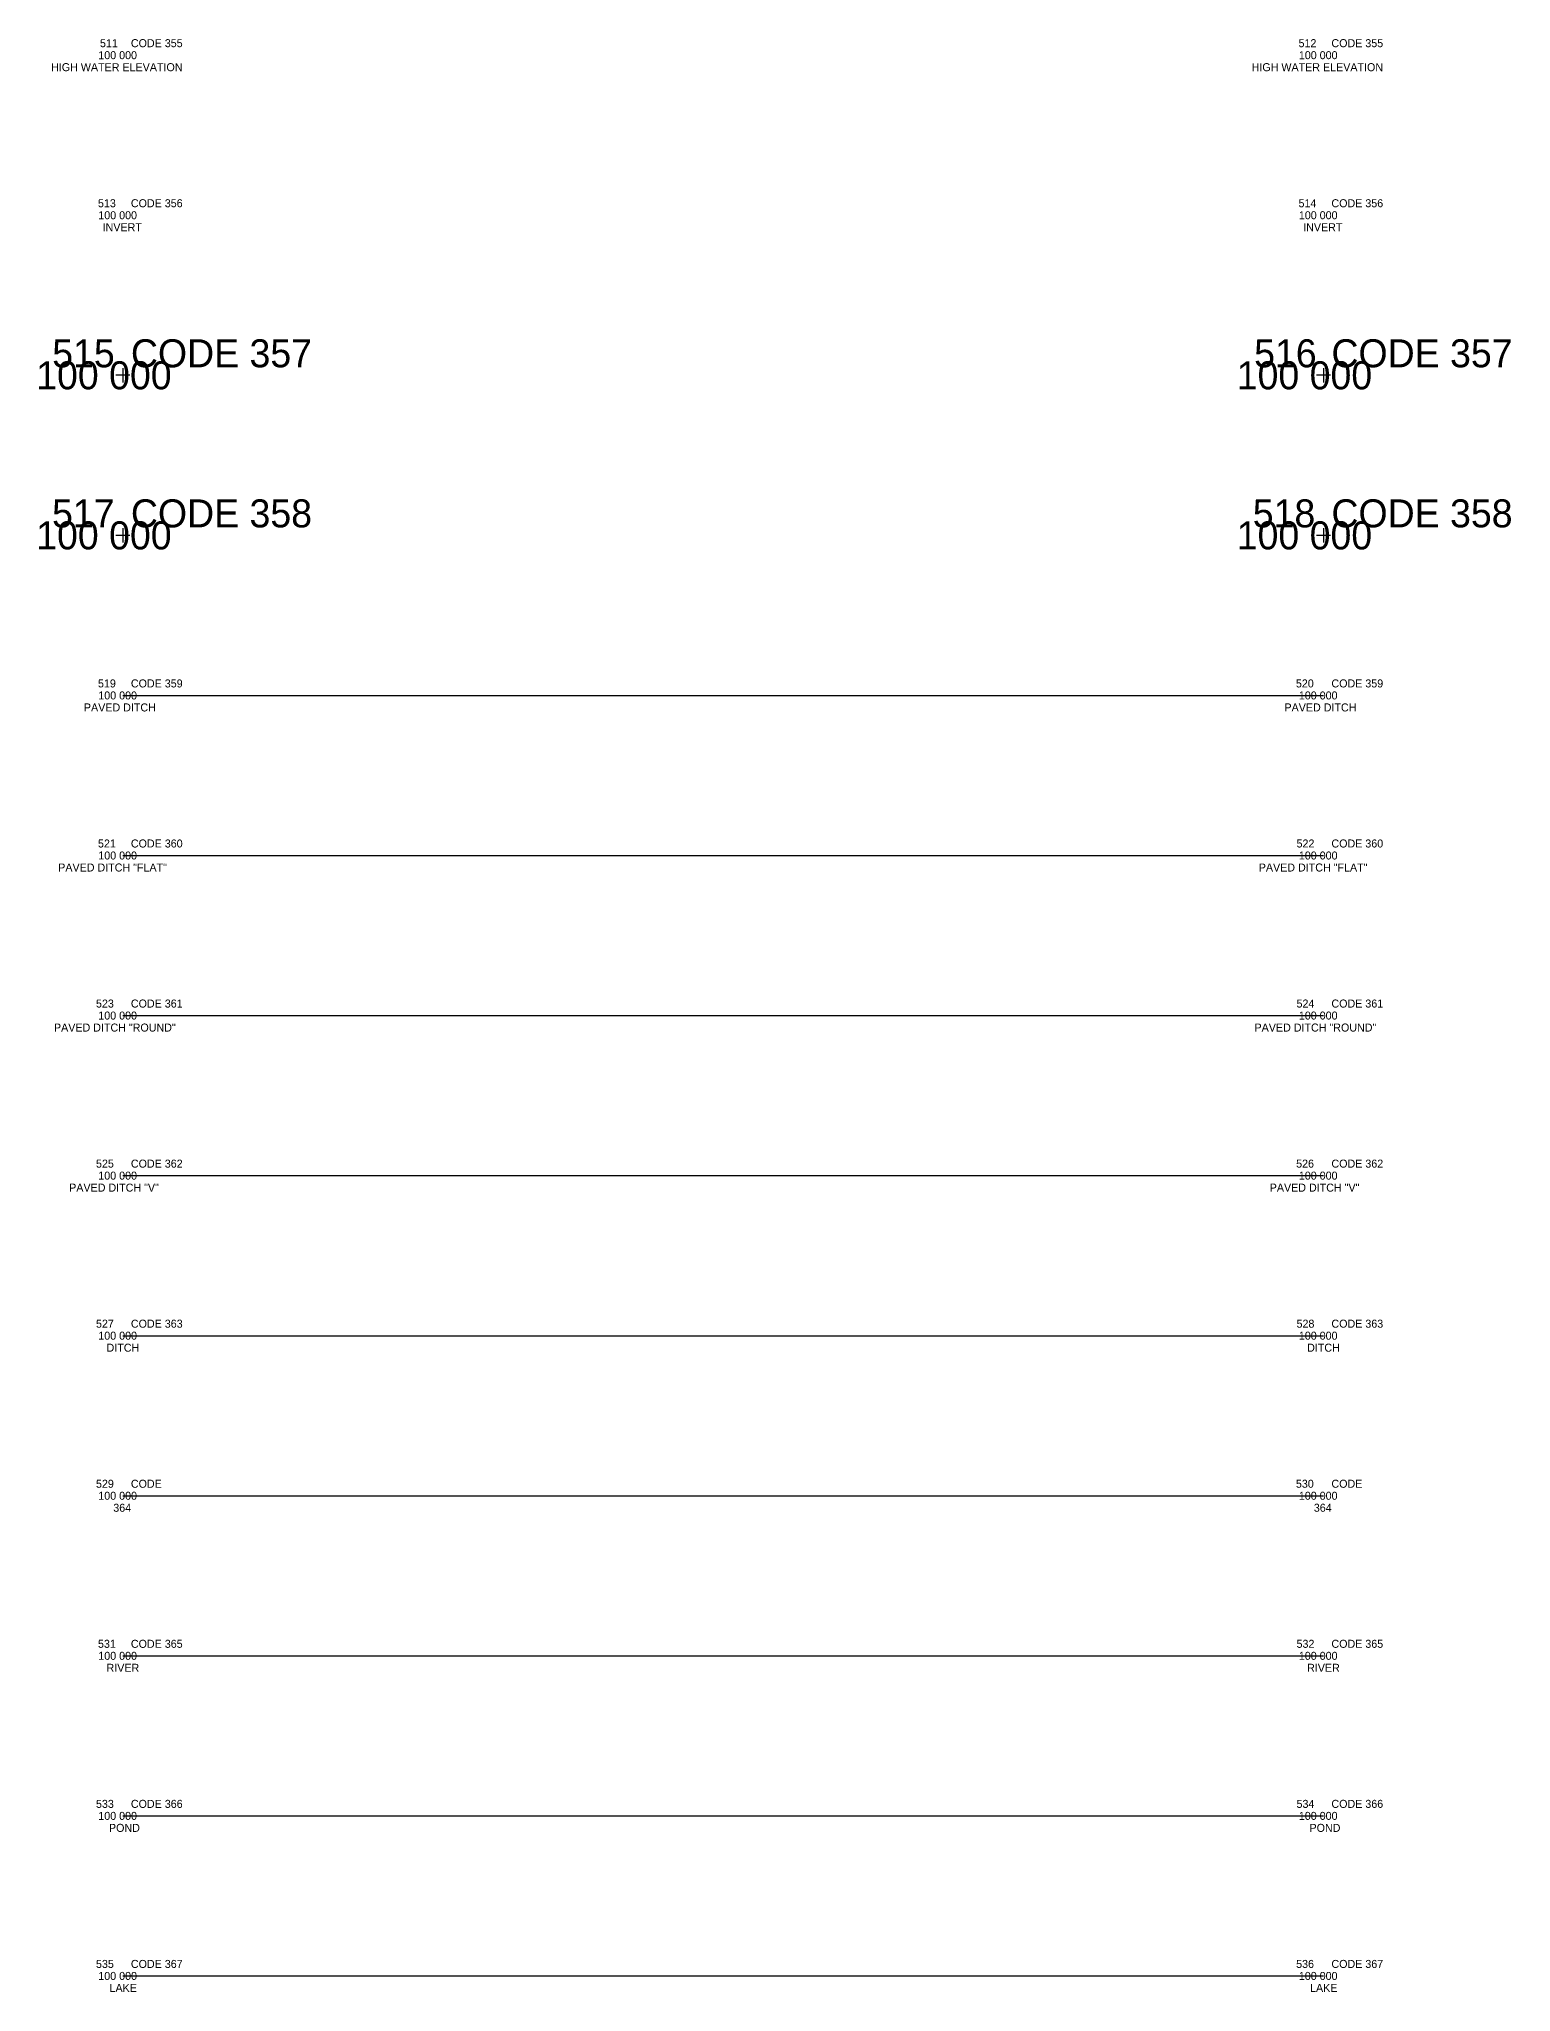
# Model space of a CAD drawing. Extents: x -12 to 6123, y -3 to 1005.
# Drawn here: x 1739.5 to 1923.4, y 758 to 1002 of the extents above; entities that cross this region are included whole.
import ezdxf

# ---------------------------------------------------------------- set-up
doc = ezdxf.new("R2010")
doc.units = 0
for name, color, linetype in [('Default', 7, 'Continuous'), ('Drainage_EX_Hydraulic Study', 7, 'Continuous'), ('Drainage_EX_Paved Ditch', 7, 'Continuous'), ('Topo_Ditch Line', 7, 'Continuous'), ('Topo_Drainage Items', 7, 'Continuous'), ('Topo_Field Comments', 7, 'Continuous'), ('Topo_Point Descriptions', 7, 'Continuous'), ('Topo_Point Elevations', 7, 'Continuous'), ('Topo_Point Numbers', 7, 'Continuous'), ('Topo_Water Features', 7, 'Continuous')]:
    doc.layers.add(name, color=color, linetype=linetype)

msp = doc.modelspace()

# ---------------------------------------------------------------- linework, layer by layer
at = {"layer": 'Default'}
for p, q in [((1750.88, 960), (1749.12, 960)), ((1750, 960.88), (1750, 959.12)), ((1900.88, 960), (1899.12, 960)), ((1900, 960.88), (1900, 959.12)), ((1750.88, 940), (1749.12, 940)), ((1750, 940.88), (1750, 939.12)), ((1900.88, 940), (1899.12, 940)), ((1900, 940.88), (1900, 939.12))]:
    msp.add_line(p, q, dxfattribs=at)
at = {"layer": 'Drainage_EX_Hydraulic Study'}
for p, q in [((1750, 1000), (1750, 1000)), ((1900, 1000), (1900, 1000))]:
    msp.add_line(p, q, dxfattribs=at)
at = {"layer": 'Drainage_EX_Paved Ditch'}
for p, q in [((1750, 920), (1750, 920)), ((1750, 920), (1900, 920)), ((1900, 920), (1900, 920)), ((1750, 900), (1750, 900)), ((1750, 900), (1900, 900)), ((1900, 900), (1900, 900)), ((1750, 880), (1750, 880)), ((1750, 880), (1900, 880)), ((1900, 880), (1900, 880)), ((1750, 860), (1750, 860)), ((1750, 860), (1900, 860)), ((1900, 860), (1900, 860))]:
    msp.add_line(p, q, dxfattribs=at)
at = {"layer": 'Topo_Ditch Line'}
for p, q in [((1750, 840), (1750, 840)), ((1750, 840), (1900, 840)), ((1900, 840), (1900, 840))]:
    msp.add_line(p, q, dxfattribs=at)
at = {"layer": 'Topo_Drainage Items'}
for p, q in [((1750, 980), (1750, 980)), ((1900, 980), (1900, 980))]:
    msp.add_line(p, q, dxfattribs=at)
at = {"layer": 'Topo_Water Features'}
for p, q in [((1750, 820), (1750, 820)), ((1750, 820), (1900, 820)), ((1900, 820), (1900, 820)), ((1750, 800), (1750, 800)), ((1750, 800), (1900, 800)), ((1900, 800), (1900, 800)), ((1750, 780), (1750, 780)), ((1750, 780), (1900, 780)), ((1900, 780), (1900, 780)), ((1750, 760), (1750, 760)), ((1750, 760), (1900, 760)), ((1900, 760), (1900, 760))]:
    msp.add_line(p, q, dxfattribs=at)

# ---------------------------------------------------------------- texts
at = {"layer": 'Default'}
for s, p in [('515', (1741.17, 961)), ('CODE 357', (1751, 961)), ('516', (1891.34, 961)), ('CODE 357', (1901, 961)), ('100 000', (1739.17, 958.25)), ('100 000', (1889.17, 958.25)), ('517', (1741.15, 941)), ('CODE 358', (1751, 941)), ('518', (1891.17, 941)), ('CODE 358', (1901, 941)), ('100 000', (1739.17, 938.25)), ('100 000', (1889.17, 938.25))]:
    msp.add_text(s, height=3.5, dxfattribs=at).set_placement(p)
at = {"layer": 'Topo_Field Comments'}
for s, p in [('CODE 355', (1751, 1001)), ('CODE 355', (1901, 1001)), ('CODE 356', (1751, 981)), ('CODE 356', (1901, 981)), ('CODE 359', (1751, 921)), ('CODE 359', (1901, 921)), ('CODE 360', (1751, 901)), ('CODE 360', (1901, 901)), ('CODE 361', (1751, 881)), ('CODE 361', (1901, 881)), ('CODE 362', (1751, 861)), ('CODE 362', (1901, 861)), ('CODE 363', (1751, 841)), ('CODE 363', (1901, 841)), ('CODE', (1751, 821)), ('CODE', (1901, 821)), ('CODE 365', (1751, 801)), ('CODE 365', (1901, 801)), ('CODE 366', (1751, 781)), ('CODE 366', (1901, 781)), ('CODE 367', (1751, 761)), ('CODE 367', (1901, 761))]:
    msp.add_text(s, height=1, dxfattribs=at).set_placement(p)
at = {"layer": 'Topo_Point Descriptions'}
for s, p in [('HIGH WATER ELEVATION', (1741.03, 998)), ('HIGH WATER ELEVATION', (1891.03, 998)), ('INVERT', (1747.47, 978)), ('INVERT', (1897.47, 978)), ('PAVED DITCH', (1745.13, 918)), ('PAVED DITCH', (1895.13, 918)), ('PAVED DITCH "FLAT"', (1741.92, 898)), ('PAVED DITCH "FLAT"', (1891.92, 898)), ('PAVED DITCH "ROUND"', (1741.39, 878)), ('PAVED DITCH "ROUND"', (1891.39, 878)), ('PAVED DITCH "V"', (1743.29, 858)), ('PAVED DITCH "V"', (1893.29, 858)), ('DITCH', (1747.96, 838)), ('DITCH', (1897.96, 838)), ('364', (1748.8, 818)), ('364', (1898.8, 818)), ('RIVER', (1747.96, 798)), ('RIVER', (1897.96, 798)), ('POND', (1748.26, 778)), ('POND', (1898.26, 778)), ('LAKE', (1748.33, 758)), ('LAKE', (1898.33, 758))]:
    msp.add_text(s, height=1, dxfattribs=at).set_placement(p)
at = {"layer": 'Topo_Point Elevations'}
for p in [(1746.93, 999.5), (1896.93, 999.5), (1746.93, 979.5), (1896.93, 979.5), (1746.93, 919.5), (1896.93, 919.5), (1746.93, 899.5), (1896.93, 899.5), (1746.93, 879.5), (1896.93, 879.5), (1746.93, 859.5), (1896.93, 859.5), (1746.93, 839.5), (1896.93, 839.5), (1746.93, 819.5), (1896.93, 819.5), (1746.93, 799.5), (1896.93, 799.5), (1746.93, 779.5), (1896.93, 779.5), (1746.93, 759.5), (1896.93, 759.5)]:
    msp.add_text('100 000', height=1, dxfattribs=at).set_placement(p)
at = {"layer": 'Topo_Point Numbers'}
for s, p in [('511', (1747.14, 1001)), ('512', (1896.89, 1001)), ('513', (1746.89, 981)), ('514', (1896.89, 981)), ('519', (1746.89, 921)), ('520', (1896.56, 921)), ('521', (1746.89, 901)), ('522', (1896.64, 901)), ('523', (1746.64, 881)), ('524', (1896.64, 881)), ('525', (1746.64, 861)), ('526', (1896.59, 861)), ('527', (1746.64, 841)), ('528', (1896.64, 841)), ('529', (1746.64, 821)), ('530', (1896.56, 821)), ('531', (1746.89, 801)), ('532', (1896.64, 801)), ('533', (1746.64, 781)), ('534', (1896.64, 781)), ('535', (1746.64, 761)), ('536', (1896.59, 761))]:
    msp.add_text(s, height=1, dxfattribs=at).set_placement(p)

doc.saveas('drawing.dxf')
